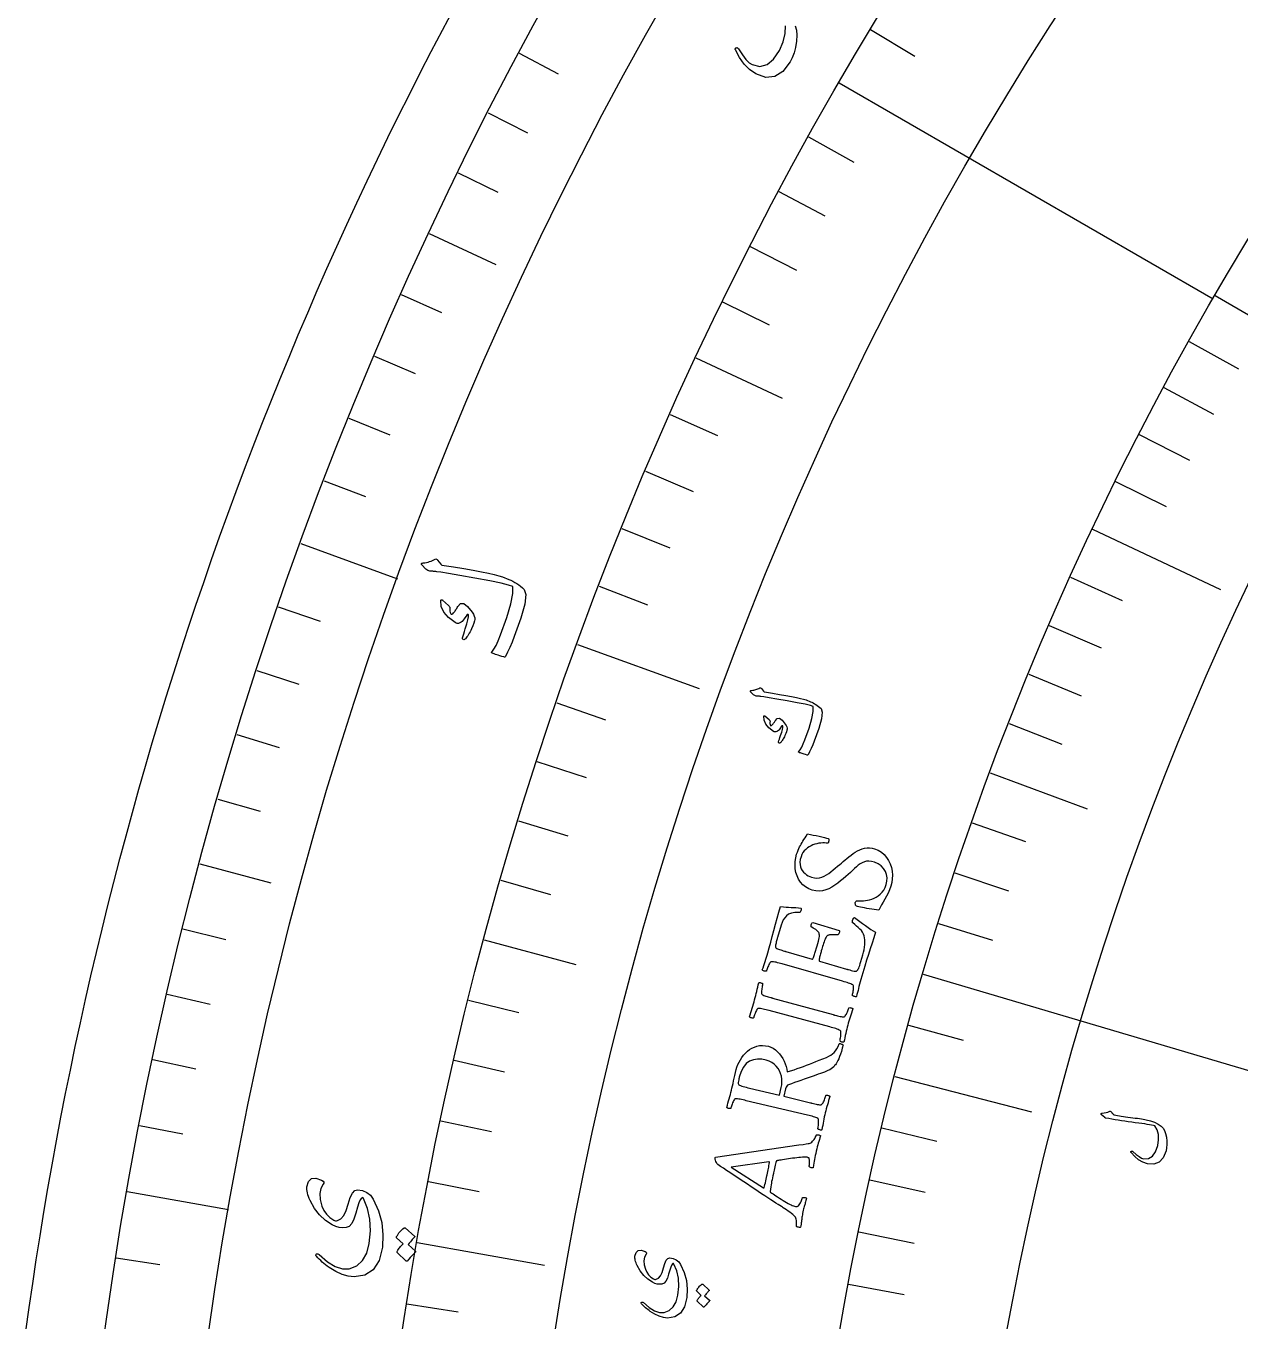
# Model space of a CAD drawing. Header units: millimetres. Extents: x -65 to 65, y -65 to 84.
# Drawn here: x -64.41 to -44.3, y 8.92 to 30.36 of the extents above; entities that cross this region are included whole.
import ezdxf

# ---------------------------------------------------------------- set-up
doc = ezdxf.new("R2010")
doc.units = ezdxf.units.MM
for name, color, linetype in [('CUT_OUTER', 1, 'Continuous'), ('ENGRAVE', 7, 'Continuous'), ('ENGRAVE_FINE', 8, 'Continuous'), ('TEXT', 5, 'Continuous')]:
    doc.layers.add(name, color=color, linetype=linetype)

msp = doc.modelspace()

# ---------------------------------------------------------------- linework, layer by layer
at = {"layer": 'CUT_OUTER'}
msp.add_lwpolyline([(-64.4087, 8.7477), (-64.3538, 9.1428), (-64.2965, 9.5375), (-64.2367, 9.9318), (-64.1746, 10.3258), (-64.11, 10.7194), (-64.043, 11.1125), (-63.9737, 11.5053), (-63.9019, 11.8976), (-63.8277, 12.2895), (-63.751, 12.6809), (-63.672, 13.0718), (-63.5906, 13.4622), (-63.5068, 13.8522), (-63.4206, 14.2416), (-63.3321, 14.6305), (-63.2411, 15.0188), (-63.1478, 15.4065), (-63.052, 15.7937), (-62.9539, 16.1803), (-62.8535, 16.5663), (-62.7506, 16.9516), (-62.6454, 17.3363), (-62.5379, 17.7204), (-62.428, 18.1038), (-62.3157, 18.4865), (-62.2011, 18.8685), (-62.0842, 19.2498), (-61.9649, 19.6304), (-61.8433, 20.0102), (-61.7193, 20.3893), (-61.5931, 20.7676), (-61.4645, 21.1452), (-61.3336, 21.5219), (-61.2004, 21.8978), (-61.0648, 22.2729), (-60.927, 22.6472), (-60.7869, 23.0206), (-60.6445, 23.3932), (-60.4999, 23.7648), (-60.3529, 24.1356), (-60.2037, 24.5055), (-60.0522, 24.8744), (-59.8984, 25.2424), (-59.7424, 25.6095), (-59.5841, 25.9756), (-59.4236, 26.3407), (-59.2609, 26.7048), (-59.0959, 27.0679), (-58.9287, 27.43), (-58.7593, 27.7911), (-58.5877, 28.1511), (-58.4138, 28.5101), (-58.2378, 28.8679), (-58.0596, 29.2247), (-57.8792, 29.5804), (-57.6966, 29.935), (-57.5118, 30.2885), (-57.3249, 30.6408)], dxfattribs=at)
at = {"layer": 'ENGRAVE'}
for points in [[(-50.9439, 29.4125), (-44.7519, 25.8375)], [(-57.7318, 26.9208), (-56.6272, 26.4057)], [(-44.719, 25.8944), (-43.234, 25.0345)], [(-53.3136, 24.8605), (-51.8879, 24.1957)], [(-46.7455, 22.0264), (-44.6287, 21.029)], [(-59.8584, 21.7867), (-58.2551, 21.2031)], [(-55.2774, 20.1193), (-53.2618, 19.3857)], [(-48.442, 17.991), (-46.8334, 17.3936)], [(-61.5295, 16.4868), (-60.3523, 16.1713)], [(-56.8206, 15.225), (-55.3012, 14.8179)], [(-49.5518, 14.6605), (-42.0722, 12.4476)], [(-50.0218, 12.9661), (-47.7567, 12.379)], [(-62.7323, 11.0614), (-61.0519, 10.7651)], [(-57.9313, 10.2149), (-55.8189, 9.8424)]]:
    msp.add_lwpolyline(points, dxfattribs=at)
for radius in [63.7, 63.7, 61.9938, 58.825, 58.825, 56.3225, 51.675, 51.675, 48.945]:
    msp.add_circle((0, 0), radius, dxfattribs=at)
at = {"layer": 'ENGRAVE_FINE'}
for points in [[(-50.4229, 30.2971), (-49.6874, 29.8552)], [(-56.2438, 29.9053), (-55.5981, 29.562)], [(-56.7571, 28.9192), (-56.1056, 28.5872)], [(-51.4495, 28.5189), (-50.6991, 28.103)], [(-57.2532, 27.9242), (-56.5959, 27.6037)], [(-51.9394, 27.6167), (-51.1818, 27.2139)], [(-52.4135, 26.706), (-51.649, 26.3165)], [(-58.1928, 25.9091), (-57.5248, 25.6117)], [(-52.8716, 25.7872), (-52.1004, 25.4111)], [(-45.1499, 25.1354), (-44.3321, 24.6801)], [(-58.6362, 24.8896), (-57.963, 24.6039)], [(-45.5682, 24.369), (-44.7428, 23.9276)], [(-59.0616, 23.8624), (-58.3836, 23.5885)], [(-53.7393, 23.9263), (-52.9555, 23.5773)], [(-45.9736, 23.5952), (-45.1409, 23.1678)], [(-54.1487, 22.9848), (-53.3589, 22.6495)], [(-59.4691, 22.828), (-58.7864, 22.566)], [(-46.3661, 22.8142), (-45.5263, 22.401)], [(-54.5416, 22.0362), (-53.7461, 21.7148)], [(-47.1117, 21.2319), (-46.2584, 20.8473)], [(-54.9179, 21.081), (-54.1169, 20.7735)], [(-60.2295, 20.7387), (-59.5381, 20.5006)], [(-47.4646, 20.4308), (-46.6048, 20.0608)], [(-60.5823, 19.6844), (-59.8868, 19.4584)], [(-47.804, 19.6235), (-46.9381, 19.2681)], [(-55.6201, 19.1515), (-54.8089, 18.8722)], [(-48.1299, 18.8102), (-47.2581, 18.4695)], [(-60.9166, 18.6241), (-60.2173, 18.4103)], [(-55.9459, 18.1779), (-55.1299, 17.9128)], [(-61.2324, 17.5581), (-60.5294, 17.3565)], [(-56.2546, 17.1988), (-55.4341, 16.9479)], [(-48.7404, 17.1662), (-47.8576, 16.8553)], [(-49.0249, 16.336), (-48.1369, 16.0401)], [(-56.5462, 16.2144), (-55.7215, 15.9779)], [(-49.2954, 15.5007), (-48.4025, 15.2199)], [(-61.8078, 15.4104), (-61.0983, 15.2335)], [(-62.0674, 14.3294), (-61.3549, 14.1649)], [(-57.0776, 14.2311), (-56.2451, 14.0235)], [(-49.7939, 13.8155), (-48.892, 13.5653)], [(-62.308, 13.244), (-61.5927, 13.0919)], [(-57.3173, 13.2327), (-56.4813, 13.0397)], [(-57.5395, 12.2304), (-56.7003, 12.052)], [(-62.5297, 12.1545), (-61.8118, 12.015)], [(-50.2354, 12.1125), (-49.3254, 11.8931)], [(-57.7442, 11.2243), (-56.902, 11.0606)], [(-50.4344, 11.255), (-49.5209, 11.0511)], [(-50.619, 10.3936), (-49.7021, 10.2054)], [(-62.9157, 9.9649), (-62.1935, 9.8505)], [(-50.7889, 9.5288), (-49.8689, 9.3562)], [(-58.1008, 9.2023), (-57.2533, 9.068)]]:
    msp.add_lwpolyline(points, dxfattribs=at)
at = {"layer": 'TEXT'}
msp.add_lwpolyline([(-51.6699, 30.3601), (-51.6503, 30.2882), (-51.6437, 30.2028), (-51.65, 30.1038), (-51.6664, 30.0023), (-51.6892, 29.9112), (-51.7182, 29.8307), (-51.7537, 29.7605), (-51.8751, 29.6036), (-52.0098, 29.5182), (-52.1583, 29.5045), (-52.3206, 29.5627), (-52.4259, 29.6339), (-52.5175, 29.7238), (-52.5954, 29.8326), (-52.6595, 29.9601), (-52.6625, 29.9688), (-52.6631, 29.9764), (-52.6612, 29.983), (-52.6569, 29.9885), (-52.6508, 29.9935), (-52.6448, 29.9966), (-52.639, 29.9977), (-52.6332, 29.9968), (-52.6255, 29.9941), (-52.6189, 29.99), (-52.6134, 29.9845), (-52.609, 29.9776), (-52.5446, 29.8787), (-52.4852, 29.8022), (-52.4311, 29.748), (-52.3822, 29.716), (-52.2538, 29.6881), (-52.1359, 29.7181), (-52.0284, 29.8059), (-51.9311, 29.9514), (-51.8671, 30.0963), (-51.8341, 30.2321), (-51.8323, 30.3588)], dxfattribs=at)
for points in [[(-57.8314, 21.467), (-57.8031, 21.4709), (-57.7758, 21.4758), (-57.7496, 21.4817), (-57.7244, 21.4887), (-57.7001, 21.4968), (-57.6768, 21.5062), (-57.6544, 21.5168), (-57.633, 21.5288), (-57.6221, 21.5324), (-57.6115, 21.531), (-57.6012, 21.5246), (-57.5912, 21.5132), (-57.5402, 21.4482), (-57.5345, 21.4416), (-57.5295, 21.4366), (-57.5252, 21.433), (-57.5216, 21.431), (-57.3294, 21.4013), (-57.1563, 21.373), (-57.0021, 21.3462), (-56.867, 21.321), (-56.751, 21.2973), (-56.6543, 21.2752), (-56.577, 21.2547), (-56.519, 21.2357), (-56.4113, 21.1952), (-56.3778, 21.1805), (-56.3449, 21.164), (-56.3124, 21.1459), (-56.2805, 21.1261), (-56.249, 21.1044), (-56.2181, 21.0808), (-56.1878, 21.0553), (-56.1581, 21.0277), (-56.1306, 20.9424), (-56.1492, 20.7841), (-56.2132, 20.5527), (-56.3218, 20.2476), (-56.3592, 20.1536), (-56.3962, 20.0675), (-56.4327, 19.9892), (-56.4688, 19.9188), (-56.4741, 19.9131), (-56.48, 19.9098), (-56.4867, 19.9089), (-56.4941, 19.9104), (-56.5288, 19.9204), (-56.5602, 19.9297), (-56.5884, 19.9383), (-56.6135, 19.9463), (-56.6356, 19.9537), (-56.6551, 19.9606), (-56.672, 19.9671), (-56.6862, 19.9731), (-56.694, 19.977), (-56.6975, 19.9815), (-56.6968, 19.9866), (-56.6918, 19.9925), (-56.6579, 20.0386), (-56.6229, 20.101), (-56.5866, 20.1797), (-56.5491, 20.2746), (-56.4456, 20.5615), (-56.3771, 20.7905), (-56.3444, 20.962), (-56.348, 21.0763), (-56.415, 21.1012), (-56.5418, 21.1331), (-56.7283, 21.1718), (-56.9747, 21.2172), (-57.2222, 21.2604), (-57.4098, 21.292), (-57.5373, 21.3124), (-57.6048, 21.3216), (-57.6235, 21.3236), (-57.6409, 21.3254), (-57.6572, 21.3271), (-57.6723, 21.3287), (-57.686, 21.3301), (-57.6982, 21.3313), (-57.709, 21.3322), (-57.7183, 21.333), (-57.738, 21.3358), (-57.7557, 21.3417), (-57.7713, 21.3507), (-57.7849, 21.3627), (-57.8527, 21.4365), (-57.8571, 21.4421), (-57.8594, 21.4473), (-57.8597, 21.452), (-57.8579, 21.4563), (-57.853, 21.4606), (-57.847, 21.4638), (-57.8398, 21.4659), (-57.8314, 21.467)], [(-57.5385, 20.8472), (-57.5364, 20.8512), (-57.5334, 20.8542), (-57.5295, 20.8563), (-57.5248, 20.8574), (-57.521, 20.857), (-57.5172, 20.8559), (-57.5133, 20.8542), (-57.5093, 20.8518), (-57.4093, 20.7624), (-57.3995, 20.7524), (-57.3926, 20.7431), (-57.3885, 20.7345), (-57.3873, 20.7266), (-57.3895, 20.6957), (-57.3878, 20.6681), (-57.382, 20.6438), (-57.3723, 20.6228), (-57.3654, 20.6168), (-57.3553, 20.6179), (-57.3421, 20.6261), (-57.3257, 20.6413), (-57.3169, 20.6523), (-57.3082, 20.6637), (-57.2997, 20.6757), (-57.2913, 20.6882), (-57.2829, 20.7013), (-57.2746, 20.7153), (-57.2663, 20.73), (-57.258, 20.7456), (-57.2142, 20.7937), (-57.1598, 20.7944), (-57.0947, 20.7477), (-57.019, 20.6539), (-56.9989, 20.6193), (-56.9849, 20.5876), (-56.9771, 20.5587), (-56.9754, 20.5327), (-56.9792, 20.5062), (-56.9894, 20.4713), (-57.006, 20.4281), (-57.0289, 20.3765), (-57.0412, 20.3504), (-57.0539, 20.3259), (-57.0668, 20.3031), (-57.0801, 20.282), (-57.0932, 20.2624), (-57.1059, 20.2443), (-57.1181, 20.2274), (-57.1298, 20.212), (-57.1395, 20.2034), (-57.149, 20.1982), (-57.1583, 20.1963), (-57.1672, 20.1977), (-57.1755, 20.2022), (-57.1802, 20.2086), (-57.1815, 20.2168), (-57.1793, 20.227), (-57.1704, 20.2588), (-57.1597, 20.2946), (-57.1472, 20.3346), (-57.1329, 20.3785), (-57.1063, 20.4606), (-57.0884, 20.5257), (-57.0793, 20.5739), (-57.079, 20.6053), (-57.0804, 20.6098), (-57.0831, 20.613), (-57.0873, 20.6148), (-57.0929, 20.6153), (-57.0968, 20.6145), (-57.101, 20.6119), (-57.1055, 20.6076), (-57.1104, 20.6015), (-57.1491, 20.5425), (-57.1665, 20.5183), (-57.1847, 20.4988), (-57.2038, 20.4839), (-57.2236, 20.4737), (-57.2451, 20.4668), (-57.2653, 20.4654), (-57.2841, 20.4694), (-57.3016, 20.479), (-57.4119, 20.5644), (-57.4882, 20.6543), (-57.5304, 20.7486), (-57.5385, 20.8472)], [(-52.3938, 19.3556), (-52.3744, 19.3583), (-52.3557, 19.3617), (-52.3376, 19.3657), (-52.3203, 19.3705), (-52.3037, 19.376), (-52.2877, 19.3824), (-52.2724, 19.3898), (-52.2576, 19.398), (-52.2502, 19.4004), (-52.2429, 19.3995), (-52.2358, 19.3951), (-52.2289, 19.3873), (-52.1937, 19.3428), (-52.1898, 19.3383), (-52.1863, 19.3348), (-52.1834, 19.3324), (-52.1809, 19.331), (-52.0488, 19.3107), (-51.9297, 19.2914), (-51.8237, 19.2732), (-51.7308, 19.2561), (-51.651, 19.24), (-51.5845, 19.2249), (-51.5313, 19.2109), (-51.4914, 19.198), (-51.4173, 19.1704), (-51.3943, 19.1603), (-51.3716, 19.149), (-51.3492, 19.1366), (-51.3272, 19.123), (-51.3055, 19.1082), (-51.2843, 19.092), (-51.2634, 19.0745), (-51.2429, 19.0556), (-51.2239, 18.9969), (-51.2366, 18.8879), (-51.2806, 18.7285), (-51.3554, 18.5184), (-51.3813, 18.4537), (-51.4068, 18.3944), (-51.432, 18.3405), (-51.457, 18.2921), (-51.4607, 18.2882), (-51.4648, 18.2859), (-51.4694, 18.2853), (-51.4745, 18.2864), (-51.4982, 18.2933), (-51.5198, 18.2997), (-51.5392, 18.3057), (-51.5564, 18.3112), (-51.5716, 18.3163), (-51.585, 18.3212), (-51.5966, 18.3256), (-51.6064, 18.3298), (-51.6118, 18.3325), (-51.6142, 18.3356), (-51.6137, 18.3391), (-51.6102, 18.3431), (-51.5868, 18.3748), (-51.5627, 18.4177), (-51.5376, 18.4718), (-51.5117, 18.5371), (-51.4404, 18.7344), (-51.3933, 18.892), (-51.371, 19.0101), (-51.3736, 19.0887), (-51.4197, 19.1057), (-51.5069, 19.1275), (-51.6352, 19.1538), (-51.8046, 19.1847), (-51.9748, 19.2142), (-52.1037, 19.2358), (-52.1914, 19.2498), (-52.2378, 19.2561), (-52.2506, 19.2574), (-52.2627, 19.2587), (-52.2738, 19.2599), (-52.2842, 19.261), (-52.2936, 19.2619), (-52.302, 19.2627), (-52.3094, 19.2634), (-52.3158, 19.2639), (-52.3294, 19.2658), (-52.3416, 19.2699), (-52.3523, 19.276), (-52.3616, 19.2843), (-52.4084, 19.3347), (-52.4114, 19.3386), (-52.413, 19.3421), (-52.4132, 19.3454), (-52.412, 19.3483), (-52.4087, 19.3513), (-52.4045, 19.3535), (-52.3996, 19.3549), (-52.3938, 19.3556)], [(-52.1916, 18.931), (-52.1902, 18.9338), (-52.1882, 18.9359), (-52.1855, 18.9373), (-52.1822, 18.938), (-52.1797, 18.9378), (-52.177, 18.937), (-52.1743, 18.9358), (-52.1716, 18.9342), (-52.1028, 18.8728), (-52.0961, 18.8659), (-52.0913, 18.8596), (-52.0885, 18.8537), (-52.0877, 18.8483), (-52.0892, 18.8271), (-52.088, 18.8081), (-52.0841, 18.7914), (-52.0774, 18.777), (-52.0726, 18.7729), (-52.0657, 18.7737), (-52.0566, 18.7793), (-52.0453, 18.7897), (-52.0393, 18.7972), (-52.0334, 18.805), (-52.0275, 18.8132), (-52.0217, 18.8218), (-52.016, 18.8308), (-52.0103, 18.8404), (-52.0046, 18.8505), (-51.9989, 18.8611), (-51.9688, 18.8941), (-51.9313, 18.8945), (-51.8866, 18.8625), (-51.8346, 18.7981), (-51.8207, 18.7743), (-51.8111, 18.7525), (-51.8058, 18.7327), (-51.8046, 18.7148), (-51.8072, 18.6966), (-51.8142, 18.6727), (-51.8257, 18.643), (-51.8415, 18.6076), (-51.85, 18.5896), (-51.8587, 18.5729), (-51.8676, 18.5572), (-51.8767, 18.5427), (-51.8858, 18.5293), (-51.8945, 18.5169), (-51.9029, 18.5053), (-51.911, 18.4948), (-51.9177, 18.4889), (-51.9242, 18.4853), (-51.9306, 18.484), (-51.9367, 18.485), (-51.9424, 18.4881), (-51.9457, 18.4925), (-51.9465, 18.4982), (-51.945, 18.5051), (-51.9388, 18.5269), (-51.9314, 18.5515), (-51.9228, 18.5789), (-51.913, 18.6091), (-51.8946, 18.6654), (-51.8822, 18.7101), (-51.876, 18.7432), (-51.8758, 18.7647), (-51.8767, 18.7678), (-51.8786, 18.77), (-51.8815, 18.7713), (-51.8854, 18.7716), (-51.888, 18.7711), (-51.8909, 18.7693), (-51.894, 18.7663), (-51.8974, 18.7621), (-51.924, 18.7217), (-51.936, 18.7051), (-51.9485, 18.6917), (-51.9616, 18.6815), (-51.9753, 18.6746), (-51.99, 18.6698), (-52.0039, 18.6689), (-52.0168, 18.6717), (-52.0288, 18.6783), (-52.1046, 18.7371), (-52.157, 18.7988), (-52.1861, 18.8635), (-52.1916, 18.931)], [(-51.6469, 16.6447), (-51.6347, 16.6805), (-51.6226, 16.7128), (-51.6104, 16.7416), (-51.5982, 16.7669), (-51.5855, 16.7904), (-51.572, 16.814), (-51.5576, 16.8376), (-51.5424, 16.8613), (-51.526, 16.8865), (-51.5079, 16.9147), (-51.4881, 16.9458), (-51.4667, 16.9799), (-51.4191, 16.9718), (-51.3709, 16.9627), (-51.3223, 16.9525), (-51.2732, 16.9414), (-51.2269, 16.9304), (-51.1871, 16.9206), (-51.1535, 16.9121), (-51.1262, 16.9049), (-51.1207, 16.9029), (-51.1169, 16.8984), (-51.1146, 16.8915), (-51.114, 16.8822), (-51.1145, 16.8722), (-51.1153, 16.8633), (-51.1167, 16.8556), (-51.1184, 16.849), (-51.1216, 16.8412), (-51.1257, 16.8348), (-51.1307, 16.8296), (-51.1366, 16.8257), (-51.16, 16.8294), (-51.186, 16.8313), (-51.2145, 16.8313), (-51.2456, 16.8296), (-51.2781, 16.8256), (-51.3107, 16.8192), (-51.3435, 16.8104), (-51.3764, 16.799), (-51.4087, 16.785), (-51.4393, 16.7681), (-51.4685, 16.7483), (-51.4961, 16.7257), (-51.5211, 16.7), (-51.5424, 16.6708), (-51.56, 16.6383), (-51.574, 16.6025), (-51.5862, 16.5558), (-51.5917, 16.5126), (-51.5905, 16.4729), (-51.5825, 16.4368), (-51.5693, 16.4041), (-51.5525, 16.3746), (-51.5321, 16.3483), (-51.508, 16.3252), (-51.4818, 16.3052), (-51.4549, 16.2884), (-51.4273, 16.2747), (-51.3991, 16.2641), (-51.3537, 16.2531), (-51.3102, 16.2495), (-51.2685, 16.2533), (-51.2288, 16.2645), (-51.1905, 16.2813), (-51.1528, 16.3019), (-51.1159, 16.3264), (-51.0796, 16.3546), (-51.0436, 16.3848), (-51.0072, 16.415), (-50.9704, 16.4453), (-50.9333, 16.4755), (-50.9055, 16.499), (-50.8763, 16.5238), (-50.8458, 16.5497), (-50.8138, 16.5767), (-50.7807, 16.6039), (-50.7465, 16.63), (-50.7114, 16.6551), (-50.6752, 16.6792), (-50.6381, 16.7009), (-50.6, 16.719), (-50.561, 16.7334), (-50.521, 16.7443), (-50.4803, 16.7503), (-50.439, 16.7506), (-50.3972, 16.7451), (-50.3549, 16.7338), (-50.2955, 16.7093), (-50.2426, 16.6772), (-50.1963, 16.6377), (-50.1566, 16.5908), (-50.1235, 16.5385), (-50.0975, 16.4831), (-50.0783, 16.4245), (-50.0661, 16.3627), (-50.0608, 16.2996), (-50.0627, 16.2371), (-50.0717, 16.1751), (-50.0878, 16.1136), (-50.1078, 16.057), (-50.1307, 16.0024), (-50.1564, 15.9499), (-50.185, 15.8994), (-50.214, 15.8511), (-50.2409, 15.8052), (-50.2657, 15.7616), (-50.2884, 15.7205), (-50.3257, 15.7246), (-50.364, 15.7295), (-50.4034, 15.7352), (-50.4438, 15.7418), (-50.4835, 15.7486), (-50.5206, 15.7553), (-50.5552, 15.7619), (-50.5872, 15.7682), (-50.6149, 15.774), (-50.6368, 15.7788), (-50.6528, 15.7826), (-50.6629, 15.7853), (-50.6667, 15.7933), (-50.6699, 15.8015), (-50.6725, 15.8101), (-50.6746, 15.819), (-50.6758, 15.828), (-50.6759, 15.8367), (-50.6749, 15.8453), (-50.6729, 15.8537), (-50.6685, 15.863), (-50.6621, 15.8693), (-50.6537, 15.8727), (-50.6432, 15.8732), (-50.6236, 15.872), (-50.6002, 15.8718), (-50.5731, 15.8725), (-50.5423, 15.8742), (-50.5089, 15.8776), (-50.4743, 15.8834), (-50.4384, 15.8918), (-50.4012, 15.9027), (-50.3641, 15.9169), (-50.3285, 15.9351), (-50.2944, 15.9573), (-50.2617, 15.9835), (-50.2318, 16.0146), (-50.2056, 16.0517), (-50.1832, 16.0947), (-50.1647, 16.1436), (-50.1521, 16.1987), (-50.1499, 16.2533), (-50.1581, 16.3074), (-50.1768, 16.3611), (-50.2062, 16.4106), (-50.2464, 16.4524), (-50.2976, 16.4863), (-50.3597, 16.5124), (-50.4065, 16.5247), (-50.4498, 16.5298), (-50.4896, 16.5276), (-50.5258, 16.5182), (-50.5599, 16.5033), (-50.5933, 16.4844), (-50.6259, 16.4617), (-50.6579, 16.435), (-50.6899, 16.4059), (-50.723, 16.3755), (-50.7571, 16.344), (-50.7922, 16.3113), (-50.8333, 16.2753), (-50.8759, 16.239), (-50.9201, 16.2023), (-50.9659, 16.1652), (-51.0132, 16.1302), (-51.0621, 16.0997), (-51.1127, 16.0739), (-51.1649, 16.0526), (-51.2186, 16.0382), (-51.2736, 16.0331), (-51.33, 16.0373), (-51.3877, 16.0509), (-51.4463, 16.0738), (-51.4983, 16.1037), (-51.5436, 16.1407), (-51.5823, 16.1849), (-51.6143, 16.2343), (-51.6394, 16.2871), (-51.6577, 16.3433), (-51.6692, 16.403), (-51.6738, 16.4641), (-51.6716, 16.5248), (-51.6627, 16.585), (-51.6469, 16.6447)], [(-52.1246, 15.0102), (-52.1, 15.097), (-52.075, 15.1882), (-52.0494, 15.284), (-52.0232, 15.3842), (-51.9965, 15.486), (-51.969, 15.5862), (-51.9407, 15.6848), (-51.9118, 15.7819), (-51.8665, 15.7753), (-51.8228, 15.7702), (-51.7806, 15.7665), (-51.7399, 15.7642), (-51.6996, 15.7624), (-51.6589, 15.7601), (-51.6177, 15.7573), (-51.576, 15.754), (-51.573, 15.7453), (-51.572, 15.7349), (-51.5733, 15.7229), (-51.5766, 15.7092), (-51.5819, 15.6955), (-51.5882, 15.6862), (-51.5954, 15.6811), (-51.6037, 15.6803), (-51.6742, 15.6784), (-51.7331, 15.6685), (-51.7803, 15.6508), (-51.8159, 15.6252), (-51.8437, 15.5934), (-51.8676, 15.5571), (-51.8877, 15.5163), (-51.9038, 15.471), (-51.9645, 15.266), (-51.967, 15.2571), (-51.9702, 15.2452), (-51.9743, 15.2301), (-51.979, 15.2119), (-51.9838, 15.1924), (-51.988, 15.1734), (-51.9915, 15.1549), (-51.9944, 15.1369), (-51.996, 15.1208), (-51.9956, 15.1081), (-51.9933, 15.0988), (-51.989, 15.0929), (-51.9771, 15.0859), (-51.9631, 15.0791), (-51.9472, 15.0726), (-51.9292, 15.0663), (-51.91, 15.0602), (-51.8905, 15.0541), (-51.8706, 15.0481), (-51.8504, 15.0421), (-51.8425, 15.0398), (-51.8355, 15.0378), (-51.8293, 15.036), (-51.8241, 15.0345), (-51.388, 14.908), (-51.383, 14.9087), (-51.3779, 14.9136), (-51.3725, 14.9226), (-51.3669, 14.9359), (-51.3611, 14.9517), (-51.3554, 14.9685), (-51.3497, 14.9863), (-51.3441, 15.0052), (-51.308, 15.1281), (-51.2965, 15.1681), (-51.287, 15.2035), (-51.2794, 15.2345), (-51.2738, 15.2609), (-51.2704, 15.2837), (-51.2695, 15.3039), (-51.271, 15.3213), (-51.2749, 15.336), (-51.2812, 15.349), (-51.29, 15.3615), (-51.3013, 15.3734), (-51.315, 15.3848), (-51.3313, 15.3964), (-51.3506, 15.4092), (-51.3728, 15.4233), (-51.3978, 15.4385), (-51.4042, 15.4438), (-51.4075, 15.452), (-51.4075, 15.4632), (-51.4044, 15.4774), (-51.3996, 15.4906), (-51.3939, 15.5012), (-51.3874, 15.5093), (-51.38, 15.5148), (-50.9405, 15.3821), (-50.9382, 15.3749), (-50.9377, 15.3656), (-50.9392, 15.3543), (-50.9425, 15.3409), (-50.9475, 15.3282), (-50.9537, 15.3189), (-50.9613, 15.3128), (-50.9701, 15.3101), (-51.0036, 15.3114), (-51.0323, 15.3121), (-51.0561, 15.3121), (-51.0751, 15.3115), (-51.0904, 15.3104), (-51.1033, 15.3089), (-51.1136, 15.3069), (-51.1215, 15.3045), (-51.128, 15.3016), (-51.1342, 15.2981), (-51.14, 15.2941), (-51.1455, 15.2894), (-51.1523, 15.2828), (-51.1595, 15.272), (-51.1672, 15.2571), (-51.1752, 15.2381), (-51.1834, 15.2164), (-51.1917, 15.1936), (-51.1999, 15.1696), (-51.2082, 15.1445), (-51.2162, 15.1192), (-51.2239, 15.0945), (-51.2312, 15.0706), (-51.2381, 15.0474), (-51.2428, 15.0312), (-51.2476, 15.0139), (-51.2526, 14.9955), (-51.2577, 14.976), (-51.2626, 14.9566), (-51.2667, 14.9384), (-51.2702, 14.9216), (-51.2729, 14.9059), (-51.2743, 14.8926), (-51.2735, 14.8826), (-51.2707, 14.8759), (-51.2657, 14.8725), (-50.82, 14.7432), (-50.8173, 14.7424), (-50.814, 14.7415), (-50.8101, 14.7403), (-50.8056, 14.739), (-50.7876, 14.7339), (-50.7672, 14.7282), (-50.7443, 14.722), (-50.719, 14.7152), (-50.6952, 14.7095), (-50.6767, 14.7065), (-50.6637, 14.7062), (-50.656, 14.7085), (-50.6448, 14.7189), (-50.6348, 14.7311), (-50.6261, 14.7451), (-50.6187, 14.7609), (-50.6114, 14.7801), (-50.603, 14.8044), (-50.5937, 14.8337), (-50.5834, 14.868), (-50.5505, 14.9797), (-50.5392, 15.0214), (-50.5301, 15.0635), (-50.5232, 15.1058), (-50.5184, 15.1485), (-50.5161, 15.1896), (-50.5169, 15.227), (-50.5207, 15.2609), (-50.5275, 15.2911), (-50.5383, 15.3225), (-50.5537, 15.3522), (-50.5737, 15.38), (-50.5983, 15.406), (-50.6259, 15.4311), (-50.655, 15.4564), (-50.6854, 15.4818), (-50.7173, 15.5073), (-50.7224, 15.5131), (-50.7248, 15.5214), (-50.7245, 15.532), (-50.7214, 15.5451), (-50.7145, 15.5645), (-50.7069, 15.5797), (-50.6986, 15.5909), (-50.6896, 15.5979), (-50.6464, 15.5659), (-50.6019, 15.5328), (-50.5561, 15.4986), (-50.5091, 15.4631), (-50.4628, 15.4294), (-50.4193, 15.4004), (-50.3787, 15.3759), (-50.3409, 15.356), (-50.3696, 15.2628), (-50.3986, 15.17), (-50.4279, 15.0777), (-50.4576, 14.9857), (-50.4879, 14.8909), (-50.5192, 14.7899), (-50.5515, 14.6827), (-50.5846, 14.5693), (-50.5957, 14.5299), (-50.6057, 14.4924), (-50.6146, 14.4568), (-50.6225, 14.4233), (-50.6302, 14.3904), (-50.6384, 14.3571), (-50.6473, 14.3233), (-50.6567, 14.289), (-50.6636, 14.2865), (-50.6718, 14.2859), (-50.6815, 14.2871), (-50.6927, 14.2901), (-50.7035, 14.2942), (-50.7123, 14.2986), (-50.7191, 14.3031), (-50.7239, 14.308), (-50.7217, 14.3167), (-50.7191, 14.3285), (-50.7161, 14.3434), (-50.7127, 14.3614), (-50.7096, 14.3809), (-50.7073, 14.4001), (-50.7058, 14.4191), (-50.7053, 14.4378), (-50.7059, 14.4545), (-50.7079, 14.4672), (-50.7114, 14.476), (-50.7164, 14.4809), (-50.7306, 14.4896), (-50.7472, 14.4978), (-50.7662, 14.5056), (-50.7877, 14.5129), (-50.8108, 14.52), (-50.8348, 14.5273), (-50.8598, 14.5347), (-50.8857, 14.5422), (-51.8861, 14.8281), (-51.9122, 14.8354), (-51.9375, 14.8424), (-51.9621, 14.8491), (-51.986, 14.8553), (-52.0086, 14.8605), (-52.0293, 14.864), (-52.048, 14.8658), (-52.0647, 14.8659), (-52.0724, 14.8645), (-52.0804, 14.8588), (-52.0886, 14.8487), (-52.0972, 14.8341), (-52.1056, 14.8171), (-52.1138, 14.7995), (-52.1217, 14.7813), (-52.1292, 14.7625), (-52.1359, 14.7449), (-52.1412, 14.7302), (-52.1453, 14.7185), (-52.148, 14.7096), (-52.1546, 14.708), (-52.1629, 14.7076), (-52.1727, 14.7084), (-52.184, 14.7105), (-52.1951, 14.7138), (-52.204, 14.7178), (-52.2107, 14.7228), (-52.2152, 14.7286), (-52.2036, 14.7649), (-52.1919, 14.8008), (-52.1801, 14.8364), (-52.1682, 14.8716), (-52.1565, 14.9065), (-52.1454, 14.9413), (-52.1347, 14.9758), (-52.1246, 15.0102)], [(-52.3417, 14.2347), (-52.3323, 14.2702), (-52.3234, 14.3053), (-52.3151, 14.3401), (-52.3073, 14.3746), (-52.2997, 14.4092), (-52.2916, 14.4446), (-52.2832, 14.4807), (-52.2743, 14.5175), (-52.2674, 14.5201), (-52.2591, 14.5209), (-52.2494, 14.5198), (-52.2383, 14.5167), (-52.2274, 14.5127), (-52.2186, 14.5083), (-52.2118, 14.5037), (-52.207, 14.4988), (-52.2093, 14.4899), (-52.2119, 14.4777), (-52.2149, 14.4624), (-52.2184, 14.4438), (-52.2217, 14.424), (-52.2244, 14.4046), (-52.2264, 14.3857), (-52.2278, 14.3672), (-52.228, 14.3508), (-52.2262, 14.3378), (-52.2226, 14.3282), (-52.217, 14.322), (-52.2049, 14.3152), (-52.1909, 14.3086), (-52.1748, 14.3023), (-52.1568, 14.2963), (-52.1372, 14.2904), (-52.1167, 14.2843), (-52.0953, 14.2782), (-52.0729, 14.272), (-52.0693, 14.271), (-52.0657, 14.27), (-52.062, 14.269), (-52.0584, 14.268), (-52.0548, 14.267), (-52.0512, 14.2661), (-52.0476, 14.2651), (-52.044, 14.2641), (-51.0405, 13.989), (-51.0369, 13.9881), (-51.0333, 13.9871), (-51.0297, 13.9861), (-51.0261, 13.9851), (-51.0225, 13.9841), (-51.0189, 13.9831), (-51.0153, 13.9821), (-51.0116, 13.9811), (-50.9893, 13.9751), (-50.9679, 13.9695), (-50.9476, 13.9643), (-50.9283, 13.9596), (-50.9102, 13.9557), (-50.8936, 13.9529), (-50.8784, 13.9514), (-50.8646, 13.9511), (-50.8576, 13.9537), (-50.8499, 13.9599), (-50.8416, 13.9698), (-50.8325, 13.9834), (-50.8234, 13.9992), (-50.8148, 14.0158), (-50.8069, 14.0332), (-50.7995, 14.0514), (-50.793, 14.0685), (-50.7879, 14.0828), (-50.784, 14.0943), (-50.7813, 14.1029), (-50.7747, 14.1045), (-50.7665, 14.1049), (-50.7568, 14.104), (-50.7454, 14.1019), (-50.7343, 14.0987), (-50.7253, 14.0947), (-50.7186, 14.0899), (-50.714, 14.0842), (-50.7262, 14.0495), (-50.7379, 14.0154), (-50.7493, 13.9821), (-50.7603, 13.9494), (-50.771, 13.9168), (-50.7812, 13.8837), (-50.7912, 13.8499), (-50.8008, 13.8156), (-50.8097, 13.782), (-50.8182, 13.7479), (-50.8263, 13.7134), (-50.834, 13.6785), (-50.8414, 13.6432), (-50.8488, 13.6076), (-50.8561, 13.5716), (-50.8633, 13.5353), (-50.8701, 13.5327), (-50.8784, 13.532), (-50.8881, 13.533), (-50.8992, 13.5359), (-50.9101, 13.5399), (-50.919, 13.5441), (-50.9259, 13.5485), (-50.9308, 13.5533), (-50.9287, 13.562), (-50.9263, 13.5739), (-50.9235, 13.5888), (-50.9204, 13.6069), (-50.9175, 13.6264), (-50.9155, 13.6456), (-50.9143, 13.6647), (-50.9141, 13.6834), (-50.9149, 13.7001), (-50.9171, 13.7128), (-50.9208, 13.7215), (-50.9258, 13.7263), (-50.9401, 13.7348), (-50.9569, 13.7427), (-50.976, 13.7502), (-50.9975, 13.7572), (-51.0207, 13.7641), (-51.0449, 13.771), (-51.07, 13.778), (-51.096, 13.7851), (-52.1006, 14.0561), (-52.1267, 14.0631), (-52.1521, 14.0697), (-52.1768, 14.076), (-52.2009, 14.0819), (-52.2235, 14.0867), (-52.2442, 14.0899), (-52.263, 14.0914), (-52.2797, 14.0913), (-52.2874, 14.0898), (-52.2953, 14.0839), (-52.3034, 14.0737), (-52.3117, 14.059), (-52.3199, 14.0419), (-52.3278, 14.0242), (-52.3354, 14.0058), (-52.3426, 13.9869), (-52.349, 13.9692), (-52.3542, 13.9545), (-52.358, 13.9427), (-52.3606, 13.9338), (-52.3673, 13.932), (-52.3755, 13.9315), (-52.3853, 13.9322), (-52.3967, 13.9342), (-52.4078, 13.9372), (-52.4168, 13.9411), (-52.4236, 13.946), (-52.4282, 13.9518), (-52.4171, 13.9882), (-52.4059, 14.0243), (-52.3946, 14.06), (-52.3833, 14.0954), (-52.3721, 14.1305), (-52.3615, 14.1654), (-52.3513, 14.2002), (-52.3417, 14.2347)], [(-52.6469, 13.0816), (-52.635, 13.1223), (-52.6196, 13.1628), (-52.6006, 13.203), (-52.5782, 13.243), (-52.5527, 13.2817), (-52.5246, 13.3178), (-52.4938, 13.3514), (-52.4605, 13.3826), (-52.4247, 13.4102), (-52.3866, 13.4335), (-52.3462, 13.4524), (-52.3036, 13.467), (-52.259, 13.4761), (-52.2126, 13.4788), (-52.1645, 13.4752), (-52.1146, 13.4653), (-52.0734, 13.4515), (-52.0344, 13.4318), (-51.9974, 13.4064), (-51.9626, 13.3753), (-51.9305, 13.3398), (-51.9017, 13.3017), (-51.876, 13.2609), (-51.8537, 13.2174), (-51.8351, 13.1727), (-51.8209, 13.1284), (-51.8112, 13.0844), (-51.8058, 13.0407), (-51.7469, 13.0592), (-51.6903, 13.0775), (-51.636, 13.0957), (-51.584, 13.1138), (-51.533, 13.1321), (-51.4821, 13.151), (-51.4312, 13.1705), (-51.3802, 13.1906), (-51.3279, 13.2115), (-51.2728, 13.2337), (-51.215, 13.2569), (-51.1545, 13.2813), (-51.1161, 13.2989), (-51.0816, 13.3185), (-51.0511, 13.3402), (-51.0246, 13.3641), (-51.001, 13.3918), (-50.9796, 13.425), (-50.9602, 13.4637), (-50.9429, 13.5078), (-50.9359, 13.5101), (-50.9274, 13.5101), (-50.9172, 13.5077), (-50.9054, 13.503), (-50.8941, 13.4976), (-50.8854, 13.4932), (-50.8794, 13.4899), (-50.876, 13.4875), (-50.8913, 13.4315), (-50.9064, 13.3808), (-50.9212, 13.3352), (-50.9357, 13.2948), (-50.9496, 13.2597), (-50.9626, 13.2299), (-50.9746, 13.2055), (-50.9858, 13.1864), (-50.9947, 13.1747), (-51.0056, 13.1609), (-51.0184, 13.145), (-51.0333, 13.1271), (-51.0511, 13.1088), (-51.0729, 13.0919), (-51.0987, 13.0763), (-51.1285, 13.062), (-51.1427, 13.0563), (-51.1621, 13.0488), (-51.1869, 13.0394), (-51.217, 13.0282), (-51.2514, 13.0155), (-51.2893, 13.0017), (-51.3307, 12.9869), (-51.3756, 12.9709), (-51.423, 12.9542), (-51.472, 12.9368), (-51.5226, 12.9188), (-51.5748, 12.9001), (-51.6274, 12.8814), (-51.6795, 12.8631), (-51.7309, 12.8453), (-51.7818, 12.8279), (-51.7974, 12.8192), (-51.8105, 12.8053), (-51.821, 12.7862), (-51.8289, 12.762), (-51.8593, 12.6378), (-51.4181, 12.5303), (-51.4145, 12.5294), (-51.4108, 12.5285), (-51.4072, 12.5276), (-51.4035, 12.5267), (-51.3999, 12.5259), (-51.3963, 12.525), (-51.3926, 12.5241), (-51.389, 12.5232), (-51.3665, 12.5178), (-51.345, 12.5128), (-51.3245, 12.5082), (-51.3051, 12.504), (-51.2869, 12.5006), (-51.2702, 12.4984), (-51.2549, 12.4973), (-51.2412, 12.4974), (-51.2343, 12.5002), (-51.2268, 12.5066), (-51.2187, 12.5167), (-51.21, 12.5306), (-51.2013, 12.5466), (-51.1933, 12.5634), (-51.1858, 12.5811), (-51.1789, 12.5995), (-51.173, 12.6168), (-51.1682, 12.6312), (-51.1646, 12.6428), (-51.1623, 12.6514), (-51.1557, 12.6533), (-51.1475, 12.6539), (-51.1377, 12.6533), (-51.1263, 12.6515), (-51.1151, 12.6486), (-51.106, 12.6449), (-51.0992, 12.6402), (-51.0944, 12.6347), (-51.1056, 12.5996), (-51.1164, 12.5653), (-51.1268, 12.5316), (-51.1369, 12.4987), (-51.1466, 12.4658), (-51.1559, 12.4323), (-51.1649, 12.3983), (-51.1735, 12.3637), (-51.1814, 12.3299), (-51.189, 12.2956), (-51.1961, 12.2609), (-51.2028, 12.2258), (-51.2092, 12.1903), (-51.2156, 12.1545), (-51.2218, 12.1183), (-51.228, 12.0818), (-51.2347, 12.079), (-51.243, 12.078), (-51.2527, 12.0788), (-51.264, 12.0814), (-51.275, 12.085), (-51.284, 12.089), (-51.291, 12.0932), (-51.296, 12.0978), (-51.2942, 12.1066), (-51.2921, 12.1185), (-51.2897, 12.1336), (-51.2871, 12.1517), (-51.2848, 12.1713), (-51.2833, 12.1906), (-51.2827, 12.2096), (-51.283, 12.2284), (-51.2843, 12.245), (-51.2869, 12.2576), (-51.2908, 12.2663), (-51.2959, 12.2709), (-51.3105, 12.279), (-51.3275, 12.2865), (-51.3468, 12.2934), (-51.3685, 12.2998), (-51.3919, 12.306), (-51.4162, 12.3122), (-51.4415, 12.3185), (-51.4677, 12.3248), (-52.4802, 12.5647), (-52.5065, 12.5709), (-52.5321, 12.5768), (-52.557, 12.5823), (-52.5812, 12.5876), (-52.604, 12.5918), (-52.6248, 12.5944), (-52.6435, 12.5954), (-52.6603, 12.5947), (-52.6679, 12.593), (-52.6756, 12.5869), (-52.6834, 12.5765), (-52.6913, 12.5616), (-52.699, 12.5443), (-52.7064, 12.5266), (-52.7133, 12.5084), (-52.7199, 12.4899), (-52.7257, 12.4725), (-52.7303, 12.458), (-52.7338, 12.4463), (-52.7361, 12.4375), (-52.7427, 12.4355), (-52.7509, 12.4347), (-52.7607, 12.4352), (-52.7722, 12.4368), (-52.7834, 12.4395), (-52.7924, 12.4432), (-52.7993, 12.4479), (-52.8041, 12.4535), (-52.7941, 12.4902), (-52.784, 12.5263), (-52.7738, 12.562), (-52.7636, 12.5972), (-52.7536, 12.632), (-52.744, 12.6668), (-52.735, 12.7016), (-52.7263, 12.7363), (-52.7176, 12.773), (-52.7089, 12.8111), (-52.7, 12.8506), (-52.6911, 12.8917), (-52.6817, 12.9349), (-52.6712, 12.9809), (-52.6596, 13.0298), (-52.6469, 13.0816)], [(-52.15, 13.2368), (-52.2252, 13.2503), (-52.2962, 13.2514), (-52.3629, 13.2401), (-52.4254, 13.2163), (-52.4813, 13.1776), (-52.5284, 13.1213), (-52.5665, 13.0474), (-52.5957, 12.9561), (-52.5986, 12.9435), (-52.602, 12.9278), (-52.6058, 12.9092), (-52.6099, 12.8875), (-52.6128, 12.8665), (-52.6127, 12.8499), (-52.6096, 12.8376), (-52.6035, 12.8296), (-52.5918, 12.8221), (-52.576, 12.8148), (-52.5562, 12.8076), (-52.5323, 12.8005), (-52.5063, 12.7936), (-52.4801, 12.7868), (-52.4537, 12.7801), (-52.4272, 12.7736), (-51.932, 12.6555), (-51.901, 12.7824), (-51.8923, 12.8288), (-51.8892, 12.8755), (-51.8916, 12.9225), (-51.8995, 12.9697), (-51.9127, 13.0157), (-51.9311, 13.059), (-51.9547, 13.0995), (-51.9834, 13.1374), (-52.0173, 13.171), (-52.0563, 13.1987), (-52.1006, 13.2207), (-52.15, 13.2368)], [(-46.6008, 12.3285), (-46.6045, 12.3322), (-46.6067, 12.3362), (-46.6075, 12.3407), (-46.6069, 12.3455), (-46.6049, 12.35), (-46.6014, 12.3534), (-46.5966, 12.3556), (-46.5903, 12.3566), (-46.5542, 12.3614), (-46.5223, 12.3683), (-46.4946, 12.3772), (-46.4711, 12.3882), (-46.4629, 12.3911), (-46.4545, 12.3903), (-46.446, 12.3858), (-46.4374, 12.3776), (-46.4335, 12.3728), (-46.4296, 12.3683), (-46.426, 12.3639), (-46.4224, 12.3598), (-46.4191, 12.3559), (-46.416, 12.3523), (-46.4133, 12.349), (-46.4109, 12.346), (-46.4064, 12.3407), (-46.4006, 12.3363), (-46.3934, 12.3326), (-46.3848, 12.3298), (-46.3599, 12.325), (-46.3325, 12.3201), (-46.3029, 12.3152), (-46.2708, 12.3102), (-46.2364, 12.3051), (-46.1997, 12.2997), (-46.1607, 12.2941), (-46.1194, 12.2883), (-46.0781, 12.2831), (-46.0393, 12.2778), (-46.003, 12.2726), (-45.9693, 12.2674), (-45.9381, 12.2622), (-45.9092, 12.2572), (-45.8826, 12.2524), (-45.8584, 12.2477), (-45.7874, 12.2307), (-45.7222, 12.2071), (-45.6628, 12.1769), (-45.609, 12.1402), (-45.5796, 12.1106), (-45.5558, 12.0705), (-45.5375, 12.0201), (-45.5248, 11.9594), (-45.5177, 11.8954), (-45.5163, 11.8366), (-45.5204, 11.7832), (-45.5301, 11.7349), (-45.5772, 11.6199), (-45.6443, 11.5459), (-45.7315, 11.513), (-45.8389, 11.5212), (-45.9142, 11.5467), (-45.9843, 11.5857), (-46.0492, 11.6383), (-46.109, 11.7045), (-46.1123, 11.7093), (-46.1139, 11.7138), (-46.1138, 11.718), (-46.1121, 11.7221), (-46.1093, 11.7261), (-46.1062, 11.7289), (-46.1029, 11.7305), (-46.0993, 11.731), (-46.0942, 11.7306), (-46.0895, 11.7292), (-46.0853, 11.7268), (-46.0815, 11.7234), (-46.0263, 11.6745), (-45.9778, 11.6383), (-45.9362, 11.6146), (-45.9015, 11.6034), (-45.8194, 11.6079), (-45.7534, 11.6456), (-45.7032, 11.7164), (-45.6687, 11.8204), (-45.6543, 11.9185), (-45.6571, 12.0058), (-45.6772, 12.0825), (-45.7146, 12.1486), (-45.7397, 12.1541), (-45.7692, 12.1599), (-45.803, 12.166), (-45.8412, 12.1724), (-45.8839, 12.179), (-45.9312, 12.1858), (-45.9831, 12.1928), (-46.0397, 12.1999), (-46.0978, 12.2078), (-46.155, 12.2159), (-46.2112, 12.2241), (-46.2664, 12.2324), (-46.3206, 12.2408), (-46.3738, 12.2496), (-46.426, 12.2587), (-46.4771, 12.268), (-46.5269, 12.275), (-46.5323, 12.2767), (-46.5372, 12.2789), (-46.5417, 12.2815), (-46.5456, 12.2846)], [(-51.8692, 10.7933), (-51.8726, 10.7955), (-51.8829, 10.8022), (-51.9001, 10.8133), (-51.9242, 10.8289), (-51.9542, 10.8483), (-51.9891, 10.8708), (-52.0289, 10.8964), (-52.0736, 10.9252), (-52.1221, 10.9565), (-52.1731, 10.9899), (-52.2268, 11.0253), (-52.283, 11.0627), (-52.341, 11.1014), (-52.3998, 11.1405), (-52.4595, 11.18), (-52.52, 11.2199), (-52.5803, 11.2597), (-52.6393, 11.2988), (-52.697, 11.3371), (-52.7534, 11.3748), (-52.8075, 11.4111), (-52.8582, 11.4452), (-52.9055, 11.4771), (-52.9495, 11.5069), (-52.9581, 11.5156), (-52.9668, 11.5273), (-52.9753, 11.5421), (-52.9839, 11.56), (-52.9911, 11.5782), (-52.9957, 11.5936), (-52.9977, 11.6064), (-52.9971, 11.6164), (-52.9965, 11.6187), (-52.9959, 11.6204), (-52.9952, 11.6216), (-52.9945, 11.6224), (-52.9936, 11.6231), (-52.9925, 11.6242), (-52.9911, 11.6258), (-52.9895, 11.6278), (-51.6089, 11.8317), (-51.5408, 11.8411), (-51.4899, 11.8483), (-51.4561, 11.8534), (-51.4394, 11.8564), (-51.4247, 11.8609), (-51.4104, 11.8685), (-51.3962, 11.8791), (-51.3823, 11.8929), (-51.3692, 11.9083), (-51.3575, 11.924), (-51.3471, 11.94), (-51.3381, 11.9564), (-51.3307, 11.9714), (-51.3251, 11.9835), (-51.3212, 11.9927), (-51.3192, 11.999), (-51.3113, 12.0014), (-51.3022, 12.002), (-51.2917, 12.0007), (-51.2798, 11.9974), (-51.2687, 11.9935), (-51.2601, 11.9902), (-51.254, 11.9876), (-51.2506, 11.9855), (-51.2609, 11.952), (-51.2706, 11.9203), (-51.2797, 11.8904), (-51.2882, 11.8622), (-51.2966, 11.8335), (-51.305, 11.802), (-51.3136, 11.7676), (-51.3224, 11.7305), (-51.3311, 11.6911), (-51.3386, 11.6552), (-51.3448, 11.6226), (-51.3497, 11.5934), (-51.3543, 11.564), (-51.3595, 11.5312), (-51.3653, 11.4949), (-51.3718, 11.4551), (-51.3785, 11.4522), (-51.3867, 11.4511), (-51.3965, 11.4518), (-51.4077, 11.4542), (-51.4187, 11.4579), (-51.4277, 11.4622), (-51.4346, 11.4671), (-51.4394, 11.4727), (-51.4372, 11.4852), (-51.4353, 11.501), (-51.4339, 11.52), (-51.4328, 11.5423), (-51.4327, 11.5645), (-51.4341, 11.5832), (-51.4372, 11.5985), (-51.4418, 11.6103), (-51.4466, 11.6159), (-51.4535, 11.6206), (-51.4625, 11.6246), (-51.4737, 11.6277), (-51.4867, 11.6296), (-51.5041, 11.6304), (-51.5256, 11.6301), (-51.5514, 11.6287), (-51.5803, 11.6264), (-51.6112, 11.6234), (-51.6439, 11.6197), (-51.6785, 11.6153), (-51.7139, 11.6105), (-51.7488, 11.6055), (-51.7832, 11.6005), (-51.8172, 11.5953), (-51.8495, 11.5903), (-51.8788, 11.5858), (-51.9052, 11.5816), (-51.9285, 11.578), (-51.9476, 11.5749), (-51.9613, 11.5728), (-51.9695, 11.5715), (-51.9722, 11.571), (-51.9726, 11.5708), (-51.9737, 11.5701), (-51.9756, 11.5689), (-51.9782, 11.5672), (-51.9809, 11.5653), (-51.9829, 11.5632), (-51.9844, 11.5609), (-51.9852, 11.5586), (-51.9906, 11.5394), (-51.9961, 11.518), (-52.0018, 11.4945), (-52.0077, 11.4687), (-52.0135, 11.4423), (-52.0191, 11.4168), (-52.0245, 11.3922), (-52.0297, 11.3685), (-52.031, 11.3624), (-52.0323, 11.3563), (-52.0337, 11.3502), (-52.035, 11.3441), (-52.0363, 11.3381), (-52.0375, 11.3324), (-52.0387, 11.3271), (-52.0398, 11.322), (-52.0474, 11.2867), (-52.0542, 11.2541), (-52.0603, 11.2242), (-52.0656, 11.1971), (-52.0706, 11.1693), (-52.076, 11.1379), (-52.0817, 11.1026), (-52.0877, 11.0636), (-52.0878, 11.0622), (-52.0874, 11.0604), (-52.0867, 11.0581), (-52.0856, 11.0555), (-52.0845, 11.053), (-52.0836, 11.0512), (-52.0831, 11.0502), (-52.083, 11.0498), (-52.0802, 11.048), (-52.0717, 11.0426), (-52.0577, 11.0337), (-52.0381, 11.0211), (-52.0145, 11.0061), (-51.9889, 10.9897), (-51.9612, 10.9719), (-51.9314, 10.9527), (-51.901, 10.9333), (-51.8714, 10.9149), (-51.8428, 10.8975), (-51.8151, 10.8811), (-51.7879, 10.865), (-51.7627, 10.8514), (-51.7396, 10.8403), (-51.7184, 10.8316), (-51.6993, 10.8248), (-51.6821, 10.8193), (-51.667, 10.8149), (-51.6538, 10.8117), (-51.6405, 10.8114), (-51.6277, 10.8161), (-51.6152, 10.8258), (-51.6031, 10.8404), (-51.5919, 10.8578), (-51.582, 10.8758), (-51.5734, 10.8944), (-51.566, 10.9136), (-51.5601, 10.9312), (-51.5555, 10.9452), (-51.5524, 10.9555), (-51.5506, 10.9622), (-51.5464, 10.9637), (-51.5396, 10.9643), (-51.5304, 10.9641), (-51.5186, 10.963), (-51.5064, 10.9612), (-51.4962, 10.9588), (-51.4878, 10.9559), (-51.4812, 10.9525), (-51.4872, 10.9306), (-51.4927, 10.9104), (-51.4979, 10.8918), (-51.5028, 10.8749), (-51.5075, 10.8588), (-51.5121, 10.8427), (-51.5168, 10.8267), (-51.5214, 10.8106), (-51.5262, 10.7932), (-51.5312, 10.7731), (-51.5364, 10.7505), (-51.5418, 10.7251), (-51.547, 10.6995), (-51.5514, 10.676), (-51.5551, 10.6545), (-51.558, 10.635), (-51.5605, 10.6166), (-51.563, 10.5982), (-51.5655, 10.5798), (-51.568, 10.5613), (-51.5708, 10.5417), (-51.574, 10.5196), (-51.5777, 10.4952), (-51.5819, 10.4683), (-51.5861, 10.4669), (-51.5927, 10.4667), (-51.6018, 10.4676), (-51.6134, 10.4696), (-51.6254, 10.4723), (-51.6355, 10.4753), (-51.6438, 10.4786), (-51.6504, 10.4821), (-51.6485, 10.4951), (-51.6471, 10.5121), (-51.6464, 10.5332), (-51.6463, 10.5584), (-51.6477, 10.5836), (-51.6518, 10.6047), (-51.6584, 10.6218), (-51.6675, 10.6348), (-51.6878, 10.6573), (-51.7098, 10.6787), (-51.7334, 10.699), (-51.7586, 10.7182), (-51.7851, 10.737), (-51.8123, 10.7557), (-51.8404, 10.7745), (-51.8692, 10.7933)], [(-52.7284, 11.4667), (-52.1951, 11.1223), (-52.1948, 11.1223), (-52.1938, 11.1224), (-52.1922, 11.1224), (-52.19, 11.1225), (-52.1877, 11.1227), (-52.186, 11.1233), (-52.1849, 11.1241), (-52.1843, 11.1251), (-52.1779, 11.1493), (-52.1712, 11.1759), (-52.1642, 11.2047), (-52.1567, 11.2359), (-52.1496, 11.2666), (-52.1432, 11.2942), (-52.1377, 11.3186), (-52.133, 11.3398), (-52.1272, 11.3673), (-52.1219, 11.3935), (-52.1173, 11.4183), (-52.1132, 11.4419), (-52.1093, 11.4654), (-52.1052, 11.4899), (-52.1008, 11.5155), (-52.0962, 11.5421), (-52.0961, 11.5444), (-52.0969, 11.5465), (-52.0985, 11.5482), (-52.101, 11.5496), (-52.1035, 11.5507), (-52.1053, 11.5515), (-52.1064, 11.552), (-52.1068, 11.5522)], [(-59.4854, 11.1808), (-59.5244, 11.1104), (-59.541, 11.0268), (-59.5351, 10.9301), (-59.5067, 10.8204), (-59.4735, 10.7481), (-59.4297, 10.6851), (-59.3752, 10.6312), (-59.3101, 10.5867), (-59.2966, 10.581), (-59.2819, 10.578), (-59.2661, 10.5779), (-59.2492, 10.5805), (-59.1932, 10.6083), (-59.1449, 10.663), (-59.1042, 10.7445), (-59.071, 10.8529), (-59.0391, 10.96), (-59.0031, 11.0354), (-58.9631, 11.079), (-58.9192, 11.091), (-58.8346, 11.0773), (-58.7627, 11.0467), (-58.7035, 10.9993), (-58.6569, 10.9352), (-58.571, 10.7435), (-58.5174, 10.5469), (-58.496, 10.3451), (-58.5068, 10.1378), (-58.5605, 9.9188), (-58.6561, 9.7641), (-58.7943, 9.6735), (-58.9753, 9.6473), (-59.0702, 9.6596), (-59.1706, 9.6899), (-59.2762, 9.7383), (-59.3872, 9.805), (-59.4176, 9.8268), (-59.4466, 9.849), (-59.4744, 9.8714), (-59.501, 9.894), (-59.5265, 9.9171), (-59.551, 9.9407), (-59.5745, 9.965), (-59.5969, 9.9899), (-59.6058, 10.0027), (-59.6085, 10.0133), (-59.605, 10.0217), (-59.5953, 10.0278), (-59.5842, 10.0303), (-59.5736, 10.0295), (-59.5635, 10.0256), (-59.554, 10.0185), (-59.4165, 9.8975), (-59.2875, 9.8181), (-59.167, 9.7801), (-59.0552, 9.7832), (-58.9299, 9.8318), (-58.8328, 9.9172), (-58.7638, 10.0395), (-58.7227, 10.1988), (-58.703, 10.4087), (-58.7126, 10.6028), (-58.7515, 10.7812), (-58.8201, 10.9442), (-58.8265, 10.9545), (-58.834, 10.9593), (-58.8425, 10.9586), (-58.852, 10.9526), (-58.8727, 10.9245), (-58.8953, 10.8734), (-58.9197, 10.7992), (-58.9458, 10.7018), (-58.9764, 10.6034), (-59.0136, 10.5308), (-59.0574, 10.4838), (-59.108, 10.4627), (-59.1637, 10.4586), (-59.2203, 10.4647), (-59.2778, 10.4811), (-59.3361, 10.5078), (-59.447, 10.5808), (-59.5447, 10.6722), (-59.6292, 10.7822), (-59.7002, 10.9108), (-59.7164, 10.9446), (-59.7299, 10.977), (-59.7406, 11.008), (-59.7486, 11.0376), (-59.754, 11.0656), (-59.757, 11.0921), (-59.7576, 11.1169), (-59.7558, 11.14), (-59.731, 11.2272), (-59.6822, 11.2743), (-59.6097, 11.2814), (-59.5133, 11.2484), (-59.4886, 11.2327), (-59.4758, 11.2161), (-59.4747, 11.1988), (-59.4854, 11.1808)], [(-58.2695, 10.2955), (-58.2718, 10.2989), (-58.2729, 10.3032), (-58.2726, 10.3084), (-58.2709, 10.3145), (-58.2584, 10.3353), (-58.2451, 10.3553), (-58.2312, 10.3744), (-58.2164, 10.3926), (-58.2008, 10.4101), (-58.1841, 10.4269), (-58.1663, 10.4431), (-58.1474, 10.4586), (-58.142, 10.4613), (-58.1366, 10.4619), (-58.1313, 10.4605), (-58.1261, 10.4571), (-57.9699, 10.3171), (-57.9681, 10.3138), (-57.9689, 10.3094), (-57.9722, 10.304), (-57.9781, 10.2976), (-57.9833, 10.2935), (-57.9905, 10.2864), (-58, 10.2766), (-58.0115, 10.2639), (-58.0254, 10.2483), (-58.0417, 10.2297), (-58.0605, 10.2079), (-58.0818, 10.1831), (-57.9603, 10.0734), (-57.9568, 10.0687), (-57.9567, 10.0634), (-57.9599, 10.0576), (-57.9665, 10.0512), (-57.9723, 10.0456), (-57.9809, 10.0368), (-57.9926, 10.0247), (-58.0071, 10.0094), (-58.0247, 9.9904), (-58.0453, 9.9676), (-58.0689, 9.941), (-58.0956, 9.9105), (-58.0997, 9.9075), (-58.1034, 9.9066), (-58.1068, 9.9076), (-58.1099, 9.9106), (-58.2598, 10.0506), (-58.2622, 10.054), (-58.2632, 10.0582), (-58.2629, 10.0634), (-58.2613, 10.0696), (-58.2517, 10.0875), (-58.2412, 10.1047), (-58.2298, 10.1211), (-58.2174, 10.1367), (-58.2043, 10.1517), (-58.1906, 10.1659), (-58.1762, 10.1795), (-58.1612, 10.1923)], [(-54.1375, 10.0211), (-54.1642, 9.9727), (-54.1755, 9.9153), (-54.1713, 9.8489), (-54.1516, 9.7735), (-54.1287, 9.7239), (-54.0986, 9.6806), (-54.0611, 9.6436), (-54.0163, 9.613), (-54.007, 9.6091), (-53.9969, 9.6071), (-53.986, 9.607), (-53.9744, 9.6088), (-53.936, 9.628), (-53.9028, 9.6656), (-53.8749, 9.7217), (-53.8521, 9.7964), (-53.8303, 9.8701), (-53.8057, 9.9221), (-53.7783, 9.9522), (-53.7481, 9.9605), (-53.6899, 9.9512), (-53.6404, 9.9303), (-53.5996, 9.8978), (-53.5675, 9.8537), (-53.5082, 9.7217), (-53.4713, 9.5862), (-53.4566, 9.447), (-53.4642, 9.304), (-53.5013, 9.1529), (-53.5673, 9.0462), (-53.6625, 8.984), (-53.787, 8.9662), (-53.8523, 8.9749), (-53.9212, 8.9959), (-53.9938, 9.0295), (-54.0699, 9.0755), (-54.0907, 9.0906), (-54.1107, 9.1059), (-54.1298, 9.1213), (-54.148, 9.1369), (-54.1655, 9.1528), (-54.1823, 9.1691), (-54.1984, 9.1859), (-54.2138, 9.203), (-54.2199, 9.2118), (-54.2217, 9.2191), (-54.2193, 9.2248), (-54.2126, 9.229), (-54.205, 9.2307), (-54.1977, 9.2302), (-54.1908, 9.2275), (-54.1843, 9.2226), (-54.0899, 9.1392), (-54.0013, 9.0844), (-53.9186, 9.0581), (-53.8417, 9.06), (-53.7555, 9.0933), (-53.6886, 9.152), (-53.641, 9.2363), (-53.6125, 9.3461), (-53.5989, 9.4908), (-53.6055, 9.6245), (-53.6324, 9.7474), (-53.6797, 9.8596), (-53.6841, 9.8667), (-53.6893, 9.87), (-53.6951, 9.8695), (-53.7016, 9.8653), (-53.7159, 9.846), (-53.7313, 9.8107), (-53.748, 9.7596), (-53.7659, 9.6925), (-53.7869, 9.6247), (-53.8124, 9.5747), (-53.8426, 9.5424), (-53.8773, 9.5278), (-53.9156, 9.525), (-53.9545, 9.5292), (-53.994, 9.5405), (-54.0341, 9.5588), (-54.1104, 9.6089), (-54.1777, 9.6717), (-54.2358, 9.7472), (-54.2848, 9.8355), (-54.2959, 9.8587), (-54.3052, 9.8809), (-54.3127, 9.9021), (-54.3182, 9.9224), (-54.3219, 9.9417), (-54.3241, 9.9598), (-54.3245, 9.9768), (-54.3233, 9.9927), (-54.3065, 10.0526), (-54.273, 10.085), (-54.2232, 10.09), (-54.1568, 10.0675), (-54.1398, 10.0568), (-54.131, 10.0454), (-54.1302, 10.0335), (-54.1375, 10.0211)], [(-53.3008, 9.4129), (-53.3025, 9.4152), (-53.3032, 9.4182), (-53.3029, 9.4218), (-53.3018, 9.426), (-53.2932, 9.4404), (-53.2841, 9.4542), (-53.2745, 9.4674), (-53.2643, 9.48), (-53.2536, 9.4921), (-53.2421, 9.5037), (-53.2298, 9.5149), (-53.2168, 9.5257), (-53.2131, 9.5275), (-53.2094, 9.528), (-53.2058, 9.527), (-53.2022, 9.5247), (-53.0948, 9.4281), (-53.0936, 9.4258), (-53.0941, 9.4227), (-53.0964, 9.419), (-53.1005, 9.4146), (-53.104, 9.4117), (-53.109, 9.4068), (-53.1155, 9.4), (-53.1235, 9.3913), (-53.133, 9.3805), (-53.1443, 9.3675), (-53.1572, 9.3525), (-53.1719, 9.3353), (-53.0884, 9.2595), (-53.086, 9.2563), (-53.0859, 9.2527), (-53.0882, 9.2486), (-53.0927, 9.2442), (-53.0967, 9.2403), (-53.1027, 9.2342), (-53.1107, 9.2259), (-53.1207, 9.2153), (-53.1328, 9.2022), (-53.147, 9.1864), (-53.1633, 9.168), (-53.1817, 9.1469), (-53.1845, 9.1449), (-53.187, 9.1442), (-53.1894, 9.1449), (-53.1915, 9.147), (-53.2944, 9.2438), (-53.296, 9.2461), (-53.2967, 9.249), (-53.2965, 9.2526), (-53.2954, 9.2569), (-53.2888, 9.2692), (-53.2815, 9.2811), (-53.2737, 9.2924), (-53.2652, 9.3033), (-53.2561, 9.3136), (-53.2467, 9.3234), (-53.2368, 9.3328), (-53.2265, 9.3417)]]:
    msp.add_lwpolyline(points, close=True, dxfattribs=at)

doc.saveas('drawing.dxf')
